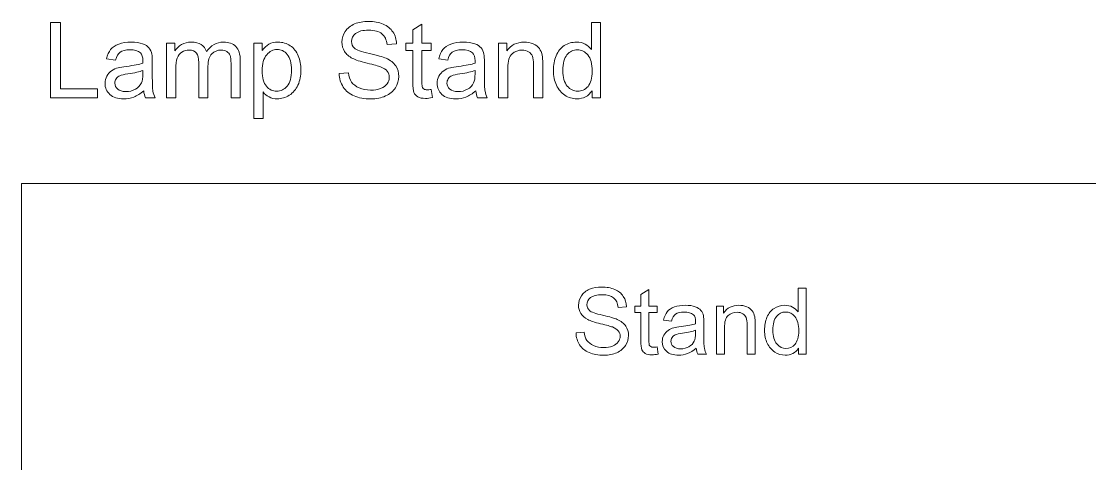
# Model space of a CAD drawing. Header units: millimetres. Extents: x -287 to 263, y -684 to 226.
# Drawn here: x -269.5 to -103, y -356.5 to -287.6 of the extents above; entities that cross this region are included whole.
import ezdxf

# ---------------------------------------------------------------- set-up
doc = ezdxf.new("R2010")
doc.units = ezdxf.units.MM
doc.header["$MEASUREMENT"] = 0
doc.layers.add('Layer 1', color=7, linetype='Continuous')

msp = doc.modelspace()

# ---------------------------------------------------------------- linework, layer by layer
at = {"layer": 'Layer 1', "lineweight": 9}
for points, knots in [([(-264.9078, -299.4961), (-264.9078, -299.4961), (-264.9078, -287.8012), (-264.9078, -287.8012), (-264.9078, -287.8012), (-264.9078, -287.8012), (-263.3562, -287.8012), (-263.3562, -287.8012), (-263.3562, -287.8012), (-263.3562, -287.8012), (-263.3562, -298.1241), (-263.3562, -298.1241), (-263.3562, -298.1241), (-263.3562, -298.1241), (-257.6067, -298.1241), (-257.6067, -298.1241), (-257.6067, -298.1241), (-257.6067, -298.1241), (-257.6067, -299.4961), (-257.6067, -299.4961), (-257.6067, -299.4961), (-257.6067, -299.4961), (-264.9078, -299.4961), (-264.9078, -299.4961)], [0, 0, 0, 0, 0.14285714, 0.14285714, 0.14285714, 0.14285714, 0.28571429, 0.28571429, 0.28571429, 0.28571429, 0.42857143, 0.42857143, 0.42857143, 0.42857143, 0.57142857, 0.57142857, 0.57142857, 0.57142857, 0.71428571, 0.71428571, 0.71428571, 0.71428571, 1, 1, 1, 1]), ([(-219.9524, -295.7394), (-219.9524, -295.7394), (-218.4987, -295.6087), (-218.4987, -295.6087), (-218.4987, -295.6087), (-218.4306, -296.1967), (-218.27, -296.6786), (-218.0168, -297.0569), (-218.0168, -297.0569), (-217.7637, -297.4326), (-217.3716, -297.7375), (-216.8408, -297.9716), (-216.8408, -297.9716), (-216.31, -298.203), (-215.7111, -298.3201), (-215.0468, -298.3201), (-215.0468, -298.3201), (-214.4561, -298.3201), (-213.9361, -298.233), (-213.4842, -298.056), (-213.4842, -298.056), (-213.0324, -297.8791), (-212.6975, -297.6368), (-212.477, -297.3292), (-212.477, -297.3292), (-212.2565, -297.0216), (-212.1449, -296.6867), (-212.1449, -296.3274), (-212.1449, -296.3274), (-212.1449, -295.9626), (-212.2511, -295.6441), (-212.4634, -295.3691), (-212.4634, -295.3691), (-212.6757, -295.0969), (-213.0269, -294.8682), (-213.5169, -294.6804), (-213.5169, -294.6804), (-213.83, -294.5606), (-214.5242, -294.3701), (-215.5994, -294.1115), (-215.5994, -294.1115), (-216.6747, -293.8528), (-217.4261, -293.6106), (-217.8562, -293.3819), (-217.8562, -293.3819), (-218.4143, -293.0879), (-218.8281, -292.7231), (-219.1003, -292.2903), (-219.1003, -292.2903), (-219.3752, -291.8574), (-219.5113, -291.3701), (-219.5113, -290.8338), (-219.5113, -290.8338), (-219.5113, -290.2404), (-219.3426, -289.6878), (-219.0077, -289.176), (-219.0077, -289.176), (-218.6729, -288.6615), (-218.1856, -288.2722), (-217.5404, -288.0054), (-217.5404, -288.0054), (-216.898, -287.7386), (-216.182, -287.6052), (-215.3953, -287.6052), (-215.3953, -287.6052), (-214.5296, -287.6052), (-213.7646, -287.7441), (-213.1031, -288.0245), (-213.1031, -288.0245), (-212.4416, -288.3021), (-211.9326, -288.7132), (-211.5759, -289.2577), (-211.5759, -289.2577), (-211.2193, -289.7994), (-211.0288, -290.4146), (-211.0015, -291.1006), (-211.0015, -291.1006), (-211.0015, -291.1006), (-212.4879, -291.215), (-212.4879, -291.215), (-212.4879, -291.215), (-212.5668, -290.4772), (-212.8363, -289.9192), (-213.2964, -289.5435), (-213.2964, -289.5435), (-213.7565, -289.1651), (-214.437, -288.9773), (-215.3354, -288.9773), (-215.3354, -288.9773), (-216.2718, -288.9773), (-216.9551, -289.1488), (-217.3825, -289.4918), (-217.3825, -289.4918), (-217.8099, -289.8348), (-218.025, -290.2486), (-218.025, -290.7331), (-218.025, -290.7331), (-218.025, -291.1524), (-217.8725, -291.4981), (-217.5704, -291.7703), (-217.5704, -291.7703), (-217.2709, -292.0398), (-216.4951, -292.3202), (-215.2374, -292.6033), (-215.2374, -292.6033), (-213.9797, -292.8892), (-213.1167, -293.1369), (-212.6485, -293.3492), (-212.6485, -293.3492), (-211.9707, -293.6623), (-211.467, -294.057), (-211.1431, -294.5389), (-211.1431, -294.5389), (-210.8191, -295.018), (-210.6585, -295.5706), (-210.6585, -296.1967), (-210.6585, -296.1967), (-210.6585, -296.8201), (-210.8355, -297.4027), (-211.1921, -297.9526), (-211.1921, -297.9526), (-211.5487, -298.5025), (-212.0578, -298.9299), (-212.7247, -299.2348), (-212.7247, -299.2348), (-213.3917, -299.5397), (-214.1403, -299.6921), (-214.9761, -299.6921), (-214.9761, -299.6921), (-216.0323, -299.6921), (-216.917, -299.5369), (-217.6303, -299.2293), (-217.6303, -299.2293), (-218.3462, -298.9217), (-218.9043, -298.4589), (-219.3099, -297.8382), (-219.3099, -297.8382), (-219.7182, -297.2203), (-219.9306, -296.5207), (-219.9524, -295.7394)], [0, 0, 0, 0, 0.02777778, 0.02777778, 0.02777778, 0.02777778, 0.05555556, 0.05555556, 0.05555556, 0.05555556, 0.08333333, 0.08333333, 0.08333333, 0.08333333, 0.11111111, 0.11111111, 0.11111111, 0.11111111, 0.13888889, 0.13888889, 0.13888889, 0.13888889, 0.16666667, 0.16666667, 0.16666667, 0.16666667, 0.19444444, 0.19444444, 0.19444444, 0.19444444, 0.22222222, 0.22222222, 0.22222222, 0.22222222, 0.25, 0.25, 0.25, 0.25, 0.27777778, 0.27777778, 0.27777778, 0.27777778, 0.30555556, 0.30555556, 0.30555556, 0.30555556, 0.33333333, 0.33333333, 0.33333333, 0.33333333, 0.36111111, 0.36111111, 0.36111111, 0.36111111, 0.38888889, 0.38888889, 0.38888889, 0.38888889, 0.41666667, 0.41666667, 0.41666667, 0.41666667, 0.44444444, 0.44444444, 0.44444444, 0.44444444, 0.47222222, 0.47222222, 0.47222222, 0.47222222, 0.5, 0.5, 0.5, 0.5, 0.52777778, 0.52777778, 0.52777778, 0.52777778, 0.55555556, 0.55555556, 0.55555556, 0.55555556, 0.58333333, 0.58333333, 0.58333333, 0.58333333, 0.61111111, 0.61111111, 0.61111111, 0.61111111, 0.63888889, 0.63888889, 0.63888889, 0.63888889, 0.66666667, 0.66666667, 0.66666667, 0.66666667, 0.69444444, 0.69444444, 0.69444444, 0.69444444, 0.72222222, 0.72222222, 0.72222222, 0.72222222, 0.75, 0.75, 0.75, 0.75, 0.77777778, 0.77777778, 0.77777778, 0.77777778, 0.80555556, 0.80555556, 0.80555556, 0.80555556, 0.83333333, 0.83333333, 0.83333333, 0.83333333, 0.86111111, 0.86111111, 0.86111111, 0.86111111, 0.88888889, 0.88888889, 0.88888889, 0.88888889, 0.91666667, 0.91666667, 0.91666667, 0.91666667, 0.94444444, 0.94444444, 0.94444444, 0.94444444, 1, 1, 1, 1]), ([(-180.553, -299.4961), (-180.553, -299.4961), (-180.553, -298.4208), (-180.553, -298.4208), (-180.553, -298.4208), (-181.0893, -299.2565), (-181.8788, -299.6758), (-182.9214, -299.6758), (-182.9214, -299.6758), (-183.5965, -299.6758), (-184.2172, -299.4907), (-184.7807, -299.1177), (-184.7807, -299.1177), (-185.3469, -298.7475), (-185.7852, -298.2275), (-186.0983, -297.5633), (-186.0983, -297.5633), (-186.4086, -296.8963), (-186.5638, -296.1314), (-186.5638, -295.2657), (-186.5638, -295.2657), (-186.5638, -294.4218), (-186.4222, -293.6568), (-186.1418, -292.9681), (-186.1418, -292.9681), (-185.8587, -292.2821), (-185.4368, -291.754), (-184.8733, -291.3892), (-184.8733, -291.3892), (-184.3125, -291.0217), (-183.6809, -290.8393), (-182.9867, -290.8393), (-182.9867, -290.8393), (-182.4749, -290.8393), (-182.0203, -290.9482), (-181.6229, -291.1632), (-181.6229, -291.1632), (-181.2254, -291.3783), (-180.9015, -291.6614), (-180.651, -292.0071), (-180.651, -292.0071), (-180.651, -292.0071), (-180.651, -287.8012), (-180.651, -287.8012), (-180.651, -287.8012), (-180.651, -287.8012), (-179.2137, -287.8012), (-179.2137, -287.8012), (-179.2137, -287.8012), (-179.2137, -287.8012), (-179.2137, -299.4961), (-179.2137, -299.4961), (-179.2137, -299.4961), (-179.2137, -299.4961), (-180.553, -299.4961), (-180.553, -299.4961)], [0, 0, 0, 0, 0.06666667, 0.06666667, 0.06666667, 0.06666667, 0.13333333, 0.13333333, 0.13333333, 0.13333333, 0.2, 0.2, 0.2, 0.2, 0.26666667, 0.26666667, 0.26666667, 0.26666667, 0.33333333, 0.33333333, 0.33333333, 0.33333333, 0.4, 0.4, 0.4, 0.4, 0.46666667, 0.46666667, 0.46666667, 0.46666667, 0.53333333, 0.53333333, 0.53333333, 0.53333333, 0.6, 0.6, 0.6, 0.6, 0.66666667, 0.66666667, 0.66666667, 0.66666667, 0.73333333, 0.73333333, 0.73333333, 0.73333333, 0.8, 0.8, 0.8, 0.8, 0.86666667, 0.86666667, 0.86666667, 0.86666667, 1, 1, 1, 1]), ([(-205.6115, -298.2139), (-205.6115, -298.2139), (-205.4155, -299.4825), (-205.4155, -299.4825), (-205.4155, -299.4825), (-205.8184, -299.5669), (-206.1804, -299.6104), (-206.4962, -299.6104), (-206.4962, -299.6104), (-207.0162, -299.6104), (-207.419, -299.5288), (-207.7076, -299.3627), (-207.7076, -299.3627), (-207.9934, -299.1967), (-208.1949, -298.9816), (-208.312, -298.7121), (-208.312, -298.7121), (-208.429, -298.4426), (-208.4862, -297.8764), (-208.4862, -297.0134), (-208.4862, -297.0134), (-208.4862, -297.0134), (-208.4862, -292.1296), (-208.4862, -292.1296), (-208.4862, -292.1296), (-208.4862, -292.1296), (-209.5479, -292.1296), (-209.5479, -292.1296), (-209.5479, -292.1296), (-209.5479, -292.1296), (-209.5479, -291.019), (-209.5479, -291.019), (-209.5479, -291.019), (-209.5479, -291.019), (-208.4862, -291.019), (-208.4862, -291.019), (-208.4862, -291.019), (-208.4862, -291.019), (-208.4862, -288.9228), (-208.4862, -288.9228), (-208.4862, -288.9228), (-208.4862, -288.9228), (-207.0488, -288.0599), (-207.0488, -288.0599), (-207.0488, -288.0599), (-207.0488, -288.0599), (-207.0488, -291.019), (-207.0488, -291.019), (-207.0488, -291.019), (-207.0488, -291.019), (-205.6115, -291.019), (-205.6115, -291.019), (-205.6115, -291.019), (-205.6115, -291.019), (-205.6115, -292.1296), (-205.6115, -292.1296), (-205.6115, -292.1296), (-205.6115, -292.1296), (-207.0488, -292.1296), (-207.0488, -292.1296), (-207.0488, -292.1296), (-207.0488, -292.1296), (-207.0488, -297.0951), (-207.0488, -297.0951), (-207.0488, -297.0951), (-207.0488, -297.5061), (-207.0243, -297.7702), (-206.9726, -297.8872), (-206.9726, -297.8872), (-206.9236, -298.0043), (-206.8419, -298.0969), (-206.7276, -298.1676), (-206.7276, -298.1676), (-206.6133, -298.2357), (-206.4499, -298.2711), (-206.2376, -298.2711), (-206.2376, -298.2711), (-206.0797, -298.2711), (-205.8701, -298.252), (-205.6115, -298.2139)], [0, 0, 0, 0, 0.04761905, 0.04761905, 0.04761905, 0.04761905, 0.0952381, 0.0952381, 0.0952381, 0.0952381, 0.14285714, 0.14285714, 0.14285714, 0.14285714, 0.19047619, 0.19047619, 0.19047619, 0.19047619, 0.23809524, 0.23809524, 0.23809524, 0.23809524, 0.28571429, 0.28571429, 0.28571429, 0.28571429, 0.33333333, 0.33333333, 0.33333333, 0.33333333, 0.38095238, 0.38095238, 0.38095238, 0.38095238, 0.42857143, 0.42857143, 0.42857143, 0.42857143, 0.47619048, 0.47619048, 0.47619048, 0.47619048, 0.52380952, 0.52380952, 0.52380952, 0.52380952, 0.57142857, 0.57142857, 0.57142857, 0.57142857, 0.61904762, 0.61904762, 0.61904762, 0.61904762, 0.66666667, 0.66666667, 0.66666667, 0.66666667, 0.71428571, 0.71428571, 0.71428571, 0.71428571, 0.76190476, 0.76190476, 0.76190476, 0.76190476, 0.80952381, 0.80952381, 0.80952381, 0.80952381, 0.85714286, 0.85714286, 0.85714286, 0.85714286, 0.9047619, 0.9047619, 0.9047619, 0.9047619, 1, 1, 1, 1]), ([(-250.4009, -298.4344), (-250.9345, -298.889), (-251.449, -299.2075), (-251.9417, -299.3954), (-251.9417, -299.3954), (-252.4344, -299.5832), (-252.9625, -299.6758), (-253.5288, -299.6758), (-253.5288, -299.6758), (-254.4598, -299.6758), (-255.1757, -299.4498), (-255.6766, -298.9952), (-255.6766, -298.9952), (-256.1775, -298.5433), (-256.428, -297.9635), (-256.428, -297.2584), (-256.428, -297.2584), (-256.428, -296.8446), (-256.3327, -296.4662), (-256.1449, -296.1232), (-256.1449, -296.1232), (-255.9543, -295.7802), (-255.7066, -295.508), (-255.4017, -295.3011), (-255.4017, -295.3011), (-255.0941, -295.0942), (-254.7511, -294.9363), (-254.3672, -294.8301), (-254.3672, -294.8301), (-254.0841, -294.7566), (-253.6567, -294.6859), (-253.0878, -294.6151), (-253.0878, -294.6151), (-251.9281, -294.479), (-251.0706, -294.3129), (-250.5234, -294.1223), (-250.5234, -294.1223), (-250.5179, -293.9263), (-250.5152, -293.8011), (-250.5152, -293.7494), (-250.5152, -293.7494), (-250.5152, -293.1668), (-250.6513, -292.7558), (-250.9236, -292.5162), (-250.9236, -292.5162), (-251.2911, -292.1923), (-251.8382, -292.0316), (-252.5624, -292.0316), (-252.5624, -292.0316), (-253.2402, -292.0316), (-253.7411, -292.1514), (-254.0623, -292.3883), (-254.0623, -292.3883), (-254.3863, -292.6251), (-254.6231, -293.0443), (-254.7783, -293.6487), (-254.7783, -293.6487), (-254.7783, -293.6487), (-256.183, -293.4527), (-256.183, -293.4527), (-256.183, -293.4527), (-256.055, -292.851), (-255.8454, -292.3638), (-255.5514, -291.9935), (-255.5514, -291.9935), (-255.2574, -291.6233), (-254.8327, -291.3402), (-254.2774, -291.1387), (-254.2774, -291.1387), (-253.7248, -290.94), (-253.0796, -290.8393), (-252.35, -290.8393), (-252.35, -290.8393), (-251.6259, -290.8393), (-251.0352, -290.9237), (-250.5806, -291.0952), (-250.5806, -291.0952), (-250.1287, -291.2667), (-249.7938, -291.479), (-249.5815, -291.7376), (-249.5815, -291.7376), (-249.3692, -291.9963), (-249.2194, -292.3229), (-249.1323, -292.7177), (-249.1323, -292.7177), (-249.086, -292.9627), (-249.0615, -293.4037), (-249.0615, -294.038), (-249.0615, -294.038), (-249.0615, -294.038), (-249.0615, -295.9435), (-249.0615, -295.9435), (-249.0615, -295.9435), (-249.0615, -297.2747), (-249.0316, -298.1159), (-248.9717, -298.4725), (-248.9717, -298.4725), (-248.9145, -298.8291), (-248.7948, -299.1694), (-248.6205, -299.4961), (-248.6205, -299.4961), (-248.6205, -299.4961), (-250.1232, -299.4961), (-250.1232, -299.4961), (-250.1232, -299.4961), (-250.2675, -299.1939), (-250.3601, -298.84), (-250.4009, -298.4344)], [0, 0, 0, 0, 0.03571429, 0.03571429, 0.03571429, 0.03571429, 0.07142857, 0.07142857, 0.07142857, 0.07142857, 0.10714286, 0.10714286, 0.10714286, 0.10714286, 0.14285714, 0.14285714, 0.14285714, 0.14285714, 0.17857143, 0.17857143, 0.17857143, 0.17857143, 0.21428571, 0.21428571, 0.21428571, 0.21428571, 0.25, 0.25, 0.25, 0.25, 0.28571429, 0.28571429, 0.28571429, 0.28571429, 0.32142857, 0.32142857, 0.32142857, 0.32142857, 0.35714286, 0.35714286, 0.35714286, 0.35714286, 0.39285714, 0.39285714, 0.39285714, 0.39285714, 0.42857143, 0.42857143, 0.42857143, 0.42857143, 0.46428571, 0.46428571, 0.46428571, 0.46428571, 0.5, 0.5, 0.5, 0.5, 0.53571429, 0.53571429, 0.53571429, 0.53571429, 0.57142857, 0.57142857, 0.57142857, 0.57142857, 0.60714286, 0.60714286, 0.60714286, 0.60714286, 0.64285714, 0.64285714, 0.64285714, 0.64285714, 0.67857143, 0.67857143, 0.67857143, 0.67857143, 0.71428571, 0.71428571, 0.71428571, 0.71428571, 0.75, 0.75, 0.75, 0.75, 0.78571429, 0.78571429, 0.78571429, 0.78571429, 0.82142857, 0.82142857, 0.82142857, 0.82142857, 0.85714286, 0.85714286, 0.85714286, 0.85714286, 0.89285714, 0.89285714, 0.89285714, 0.89285714, 0.92857143, 0.92857143, 0.92857143, 0.92857143, 1, 1, 1, 1]), ([(-246.8538, -299.4961), (-246.8538, -299.4961), (-246.8538, -291.019), (-246.8538, -291.019), (-246.8538, -291.019), (-246.8538, -291.019), (-245.5634, -291.019), (-245.5634, -291.019), (-245.5634, -291.019), (-245.5634, -291.019), (-245.5634, -292.2168), (-245.5634, -292.2168), (-245.5634, -292.2168), (-245.2994, -291.803), (-244.9455, -291.4681), (-244.5045, -291.2177), (-244.5045, -291.2177), (-244.0635, -290.9645), (-243.5626, -290.8393), (-242.9991, -290.8393), (-242.9991, -290.8393), (-242.3729, -290.8393), (-241.8584, -290.97), (-241.4582, -291.2286), (-241.4582, -291.2286), (-241.0581, -291.4899), (-240.775, -291.852), (-240.6116, -292.3202), (-240.6116, -292.3202), (-239.9365, -291.332), (-239.0627, -290.8393), (-237.9846, -290.8393), (-237.9846, -290.8393), (-237.1407, -290.8393), (-236.4901, -291.0707), (-236.0382, -291.5362), (-236.0382, -291.5362), (-235.5836, -292.0017), (-235.3549, -292.7177), (-235.3549, -293.6841), (-235.3549, -293.6841), (-235.3549, -293.6841), (-235.3549, -299.4961), (-235.3549, -299.4961), (-235.3549, -299.4961), (-235.3549, -299.4961), (-236.7923, -299.4961), (-236.7923, -299.4961), (-236.7923, -299.4961), (-236.7923, -299.4961), (-236.7923, -294.1605), (-236.7923, -294.1605), (-236.7923, -294.1605), (-236.7923, -293.5888), (-236.8413, -293.175), (-236.9338, -292.9218), (-236.9338, -292.9218), (-237.0264, -292.6687), (-237.1952, -292.4672), (-237.4429, -292.312), (-237.4429, -292.312), (-237.6879, -292.1569), (-237.9765, -292.0806), (-238.3059, -292.0806), (-238.3059, -292.0806), (-238.9048, -292.0806), (-239.4002, -292.2794), (-239.7949, -292.6741), (-239.7949, -292.6741), (-240.1897, -293.0716), (-240.3857, -293.7058), (-240.3857, -294.577), (-240.3857, -294.577), (-240.3857, -294.577), (-240.3857, -299.4961), (-240.3857, -299.4961), (-240.3857, -299.4961), (-240.3857, -299.4961), (-241.823, -299.4961), (-241.823, -299.4961), (-241.823, -299.4961), (-241.823, -299.4961), (-241.823, -293.9944), (-241.823, -293.9944), (-241.823, -293.9944), (-241.823, -293.3574), (-241.9401, -292.8783), (-242.1742, -292.5598), (-242.1742, -292.5598), (-242.4083, -292.2413), (-242.7922, -292.0806), (-243.323, -292.0806), (-243.323, -292.0806), (-243.7259, -292.0806), (-244.0988, -292.1868), (-244.4419, -292.3992), (-244.4419, -292.3992), (-244.7849, -292.6115), (-245.0326, -292.9218), (-245.1878, -293.3329), (-245.1878, -293.3329), (-245.3402, -293.7412), (-245.4164, -294.332), (-245.4164, -295.1024), (-245.4164, -295.1024), (-245.4164, -295.1024), (-245.4164, -299.4961), (-245.4164, -299.4961), (-245.4164, -299.4961), (-245.4164, -299.4961), (-246.8538, -299.4961), (-246.8538, -299.4961)], [0, 0, 0, 0, 0.03448276, 0.03448276, 0.03448276, 0.03448276, 0.06896552, 0.06896552, 0.06896552, 0.06896552, 0.10344828, 0.10344828, 0.10344828, 0.10344828, 0.13793103, 0.13793103, 0.13793103, 0.13793103, 0.17241379, 0.17241379, 0.17241379, 0.17241379, 0.20689655, 0.20689655, 0.20689655, 0.20689655, 0.24137931, 0.24137931, 0.24137931, 0.24137931, 0.27586207, 0.27586207, 0.27586207, 0.27586207, 0.31034483, 0.31034483, 0.31034483, 0.31034483, 0.34482759, 0.34482759, 0.34482759, 0.34482759, 0.37931034, 0.37931034, 0.37931034, 0.37931034, 0.4137931, 0.4137931, 0.4137931, 0.4137931, 0.44827586, 0.44827586, 0.44827586, 0.44827586, 0.48275862, 0.48275862, 0.48275862, 0.48275862, 0.51724138, 0.51724138, 0.51724138, 0.51724138, 0.55172414, 0.55172414, 0.55172414, 0.55172414, 0.5862069, 0.5862069, 0.5862069, 0.5862069, 0.62068966, 0.62068966, 0.62068966, 0.62068966, 0.65517241, 0.65517241, 0.65517241, 0.65517241, 0.68965517, 0.68965517, 0.68965517, 0.68965517, 0.72413793, 0.72413793, 0.72413793, 0.72413793, 0.75862069, 0.75862069, 0.75862069, 0.75862069, 0.79310345, 0.79310345, 0.79310345, 0.79310345, 0.82758621, 0.82758621, 0.82758621, 0.82758621, 0.86206897, 0.86206897, 0.86206897, 0.86206897, 0.89655172, 0.89655172, 0.89655172, 0.89655172, 0.93103448, 0.93103448, 0.93103448, 0.93103448, 1, 1, 1, 1]), ([(-233.2479, -302.7465), (-233.2479, -302.7465), (-233.2479, -291.019), (-233.2479, -291.019), (-233.2479, -291.019), (-233.2479, -291.019), (-231.9412, -291.019), (-231.9412, -291.019), (-231.9412, -291.019), (-231.9412, -291.019), (-231.9412, -292.1324), (-231.9412, -292.1324), (-231.9412, -292.1324), (-231.6336, -291.7023), (-231.2851, -291.3783), (-230.8958, -291.1632), (-230.8958, -291.1632), (-230.5093, -290.9482), (-230.0383, -290.8393), (-229.4857, -290.8393), (-229.4857, -290.8393), (-228.7616, -290.8393), (-228.1246, -291.0244), (-227.572, -291.3974), (-227.572, -291.3974), (-227.0193, -291.7676), (-226.6028, -292.293), (-226.3197, -292.9681), (-226.3197, -292.9681), (-226.0393, -293.6459), (-225.8978, -294.3864), (-225.8978, -295.1949), (-225.8978, -295.1949), (-225.8978, -296.0579), (-226.0529, -296.8364), (-226.3633, -297.5306), (-226.3633, -297.5306), (-226.6736, -298.2221), (-227.1255, -298.7529), (-227.719, -299.1231), (-227.719, -299.1231), (-228.3097, -299.4907), (-228.9331, -299.6758), (-229.5864, -299.6758), (-229.5864, -299.6758), (-230.0656, -299.6758), (-230.4957, -299.575), (-230.8741, -299.3736), (-230.8741, -299.3736), (-231.2552, -299.1722), (-231.5655, -298.919), (-231.8105, -298.6114), (-231.8105, -298.6114), (-231.8105, -298.6114), (-231.8105, -302.7465), (-231.8105, -302.7465), (-231.8105, -302.7465), (-231.8105, -302.7465), (-233.2479, -302.7465), (-233.2479, -302.7465)], [0, 0, 0, 0, 0.0625, 0.0625, 0.0625, 0.0625, 0.125, 0.125, 0.125, 0.125, 0.1875, 0.1875, 0.1875, 0.1875, 0.25, 0.25, 0.25, 0.25, 0.3125, 0.3125, 0.3125, 0.3125, 0.375, 0.375, 0.375, 0.375, 0.4375, 0.4375, 0.4375, 0.4375, 0.5, 0.5, 0.5, 0.5, 0.5625, 0.5625, 0.5625, 0.5625, 0.625, 0.625, 0.625, 0.625, 0.6875, 0.6875, 0.6875, 0.6875, 0.75, 0.75, 0.75, 0.75, 0.8125, 0.8125, 0.8125, 0.8125, 0.875, 0.875, 0.875, 0.875, 1, 1, 1, 1]), ([(-198.6561, -298.4344), (-199.1897, -298.889), (-199.7042, -299.2075), (-200.1969, -299.3954), (-200.1969, -299.3954), (-200.6896, -299.5832), (-201.2177, -299.6758), (-201.784, -299.6758), (-201.784, -299.6758), (-202.715, -299.6758), (-203.4309, -299.4498), (-203.9318, -298.9952), (-203.9318, -298.9952), (-204.4327, -298.5433), (-204.6832, -297.9635), (-204.6832, -297.2584), (-204.6832, -297.2584), (-204.6832, -296.8446), (-204.5879, -296.4662), (-204.4001, -296.1232), (-204.4001, -296.1232), (-204.2095, -295.7802), (-203.9618, -295.508), (-203.6569, -295.3011), (-203.6569, -295.3011), (-203.3493, -295.0942), (-203.0063, -294.9363), (-202.6224, -294.8301), (-202.6224, -294.8301), (-202.3393, -294.7566), (-201.9119, -294.6859), (-201.343, -294.6151), (-201.343, -294.6151), (-200.1833, -294.479), (-199.3258, -294.3129), (-198.7786, -294.1223), (-198.7786, -294.1223), (-198.7731, -293.9263), (-198.7704, -293.8011), (-198.7704, -293.7494), (-198.7704, -293.7494), (-198.7704, -293.1668), (-198.9065, -292.7558), (-199.1788, -292.5162), (-199.1788, -292.5162), (-199.5463, -292.1923), (-200.0934, -292.0316), (-200.8176, -292.0316), (-200.8176, -292.0316), (-201.4954, -292.0316), (-201.9963, -292.1514), (-202.3175, -292.3883), (-202.3175, -292.3883), (-202.6415, -292.6251), (-202.8783, -293.0443), (-203.0335, -293.6487), (-203.0335, -293.6487), (-203.0335, -293.6487), (-204.4382, -293.4527), (-204.4382, -293.4527), (-204.4382, -293.4527), (-204.3102, -292.851), (-204.1006, -292.3638), (-203.8066, -291.9935), (-203.8066, -291.9935), (-203.5126, -291.6233), (-203.0879, -291.3402), (-202.5326, -291.1387), (-202.5326, -291.1387), (-201.98, -290.94), (-201.3348, -290.8393), (-200.6052, -290.8393), (-200.6052, -290.8393), (-199.8811, -290.8393), (-199.2904, -290.9237), (-198.8358, -291.0952), (-198.8358, -291.0952), (-198.3839, -291.2667), (-198.049, -291.479), (-197.8367, -291.7376), (-197.8367, -291.7376), (-197.6244, -291.9963), (-197.4746, -292.3229), (-197.3875, -292.7177), (-197.3875, -292.7177), (-197.3412, -292.9627), (-197.3167, -293.4037), (-197.3167, -294.038), (-197.3167, -294.038), (-197.3167, -294.038), (-197.3167, -295.9435), (-197.3167, -295.9435), (-197.3167, -295.9435), (-197.3167, -297.2747), (-197.2868, -298.1159), (-197.2269, -298.4725), (-197.2269, -298.4725), (-197.1697, -298.8291), (-197.05, -299.1694), (-196.8757, -299.4961), (-196.8757, -299.4961), (-196.8757, -299.4961), (-198.3784, -299.4961), (-198.3784, -299.4961), (-198.3784, -299.4961), (-198.5227, -299.1939), (-198.6153, -298.84), (-198.6561, -298.4344)], [0, 0, 0, 0, 0.03571429, 0.03571429, 0.03571429, 0.03571429, 0.07142857, 0.07142857, 0.07142857, 0.07142857, 0.10714286, 0.10714286, 0.10714286, 0.10714286, 0.14285714, 0.14285714, 0.14285714, 0.14285714, 0.17857143, 0.17857143, 0.17857143, 0.17857143, 0.21428571, 0.21428571, 0.21428571, 0.21428571, 0.25, 0.25, 0.25, 0.25, 0.28571429, 0.28571429, 0.28571429, 0.28571429, 0.32142857, 0.32142857, 0.32142857, 0.32142857, 0.35714286, 0.35714286, 0.35714286, 0.35714286, 0.39285714, 0.39285714, 0.39285714, 0.39285714, 0.42857143, 0.42857143, 0.42857143, 0.42857143, 0.46428571, 0.46428571, 0.46428571, 0.46428571, 0.5, 0.5, 0.5, 0.5, 0.53571429, 0.53571429, 0.53571429, 0.53571429, 0.57142857, 0.57142857, 0.57142857, 0.57142857, 0.60714286, 0.60714286, 0.60714286, 0.60714286, 0.64285714, 0.64285714, 0.64285714, 0.64285714, 0.67857143, 0.67857143, 0.67857143, 0.67857143, 0.71428571, 0.71428571, 0.71428571, 0.71428571, 0.75, 0.75, 0.75, 0.75, 0.78571429, 0.78571429, 0.78571429, 0.78571429, 0.82142857, 0.82142857, 0.82142857, 0.82142857, 0.85714286, 0.85714286, 0.85714286, 0.85714286, 0.89285714, 0.89285714, 0.89285714, 0.89285714, 0.92857143, 0.92857143, 0.92857143, 0.92857143, 1, 1, 1, 1]), ([(-195.109, -299.4961), (-195.109, -299.4961), (-195.109, -291.019), (-195.109, -291.019), (-195.109, -291.019), (-195.109, -291.019), (-193.8186, -291.019), (-193.8186, -291.019), (-193.8186, -291.019), (-193.8186, -291.019), (-193.8186, -292.2222), (-193.8186, -292.2222), (-193.8186, -292.2222), (-193.198, -291.2994), (-192.2996, -290.8393), (-191.1263, -290.8393), (-191.1263, -290.8393), (-190.6145, -290.8393), (-190.1463, -290.9318), (-189.7189, -291.1142), (-189.7189, -291.1142), (-189.2915, -291.2966), (-188.9703, -291.5389), (-188.7579, -291.8356), (-188.7579, -291.8356), (-188.5456, -292.1324), (-188.3959, -292.4863), (-188.3115, -292.8946), (-188.3115, -292.8946), (-188.2598, -293.1614), (-188.2325, -293.6269), (-188.2325, -294.2911), (-188.2325, -294.2911), (-188.2325, -294.2911), (-188.2325, -299.4961), (-188.2325, -299.4961), (-188.2325, -299.4961), (-188.2325, -299.4961), (-189.6699, -299.4961), (-189.6699, -299.4961), (-189.6699, -299.4961), (-189.6699, -299.4961), (-189.6699, -294.3456), (-189.6699, -294.3456), (-189.6699, -294.3456), (-189.6699, -293.7603), (-189.7243, -293.322), (-189.836, -293.0334), (-189.836, -293.0334), (-189.9476, -292.7449), (-190.1463, -292.5135), (-190.4294, -292.3393), (-190.4294, -292.3393), (-190.7125, -292.1678), (-191.0474, -292.0806), (-191.4285, -292.0806), (-191.4285, -292.0806), (-192.0383, -292.0806), (-192.5637, -292.2739), (-193.0074, -292.6632), (-193.0074, -292.6632), (-193.4511, -293.0498), (-193.6716, -293.7875), (-193.6716, -294.871), (-193.6716, -294.871), (-193.6716, -294.871), (-193.6716, -299.4961), (-193.6716, -299.4961), (-193.6716, -299.4961), (-193.6716, -299.4961), (-195.109, -299.4961), (-195.109, -299.4961)], [0, 0, 0, 0, 0.05263158, 0.05263158, 0.05263158, 0.05263158, 0.10526316, 0.10526316, 0.10526316, 0.10526316, 0.15789474, 0.15789474, 0.15789474, 0.15789474, 0.21052632, 0.21052632, 0.21052632, 0.21052632, 0.26315789, 0.26315789, 0.26315789, 0.26315789, 0.31578947, 0.31578947, 0.31578947, 0.31578947, 0.36842105, 0.36842105, 0.36842105, 0.36842105, 0.42105263, 0.42105263, 0.42105263, 0.42105263, 0.47368421, 0.47368421, 0.47368421, 0.47368421, 0.52631579, 0.52631579, 0.52631579, 0.52631579, 0.57894737, 0.57894737, 0.57894737, 0.57894737, 0.63157895, 0.63157895, 0.63157895, 0.63157895, 0.68421053, 0.68421053, 0.68421053, 0.68421053, 0.73684211, 0.73684211, 0.73684211, 0.73684211, 0.78947368, 0.78947368, 0.78947368, 0.78947368, 0.84210526, 0.84210526, 0.84210526, 0.84210526, 0.89473684, 0.89473684, 0.89473684, 0.89473684, 1, 1, 1, 1]), ([(-231.9412, -295.3093), (-231.9412, -296.3954), (-231.7207, -297.1985), (-231.2824, -297.7185), (-231.2824, -297.7185), (-230.8414, -298.2384), (-230.3078, -298.4998), (-229.6817, -298.4998), (-229.6817, -298.4998), (-229.0447, -298.4998), (-228.5002, -298.2302), (-228.0484, -297.6912), (-228.0484, -297.6912), (-227.5937, -297.1522), (-227.3678, -296.3192), (-227.3678, -295.1895), (-227.3678, -295.1895), (-227.3678, -294.1115), (-227.5883, -293.3057), (-228.032, -292.7694), (-228.032, -292.7694), (-228.4757, -292.2331), (-229.0039, -291.9663), (-229.6191, -291.9663), (-229.6191, -291.9663), (-230.2289, -291.9663), (-230.7679, -292.2521), (-231.2361, -292.8211), (-231.2361, -292.8211), (-231.7071, -293.3928), (-231.9412, -294.2203), (-231.9412, -295.3093)], [0, 0, 0, 0, 0.11111111, 0.11111111, 0.11111111, 0.11111111, 0.22222222, 0.22222222, 0.22222222, 0.22222222, 0.33333333, 0.33333333, 0.33333333, 0.33333333, 0.44444444, 0.44444444, 0.44444444, 0.44444444, 0.55555556, 0.55555556, 0.55555556, 0.55555556, 0.66666667, 0.66666667, 0.66666667, 0.66666667, 0.77777778, 0.77777778, 0.77777778, 0.77777778, 1, 1, 1, 1]), ([(-185.0938, -295.2684), (-185.0938, -296.3519), (-184.8651, -297.1604), (-184.405, -297.6967), (-184.405, -297.6967), (-183.9477, -298.233), (-183.406, -298.4998), (-182.7826, -298.4998), (-182.7826, -298.4998), (-182.1537, -298.4998), (-181.6202, -298.2439), (-181.1791, -297.7321), (-181.1791, -297.7321), (-180.7409, -297.2203), (-180.5204, -296.439), (-180.5204, -295.3882), (-180.5204, -295.3882), (-180.5204, -294.234), (-180.7436, -293.3846), (-181.1928, -292.8429), (-181.1928, -292.8429), (-181.6392, -292.3011), (-182.1918, -292.0316), (-182.8479, -292.0316), (-182.8479, -292.0316), (-183.4876, -292.0316), (-184.0212, -292.2903), (-184.4513, -292.8102), (-184.4513, -292.8102), (-184.8787, -293.3302), (-185.0938, -294.1496), (-185.0938, -295.2684)], [0, 0, 0, 0, 0.11111111, 0.11111111, 0.11111111, 0.11111111, 0.22222222, 0.22222222, 0.22222222, 0.22222222, 0.33333333, 0.33333333, 0.33333333, 0.33333333, 0.44444444, 0.44444444, 0.44444444, 0.44444444, 0.55555556, 0.55555556, 0.55555556, 0.55555556, 0.66666667, 0.66666667, 0.66666667, 0.66666667, 0.77777778, 0.77777778, 0.77777778, 0.77777778, 1, 1, 1, 1]), ([(-250.5152, -295.2494), (-251.0379, -295.4617), (-251.8219, -295.6414), (-252.8673, -295.7884), (-252.8673, -295.7884), (-253.4607, -295.8728), (-253.8799, -295.968), (-254.125, -296.0742), (-254.125, -296.0742), (-254.37, -296.1804), (-254.5578, -296.3355), (-254.6912, -296.537), (-254.6912, -296.537), (-254.8246, -296.7412), (-254.8926, -296.9671), (-254.8926, -297.2176), (-254.8926, -297.2176), (-254.8926, -297.596), (-254.7484, -297.9145), (-254.4571, -298.1676), (-254.4571, -298.1676), (-254.1658, -298.4208), (-253.7411, -298.5488), (-253.183, -298.5488), (-253.183, -298.5488), (-252.6304, -298.5488), (-252.1377, -298.429), (-251.7049, -298.1867), (-251.7049, -298.1867), (-251.2747, -297.9471), (-250.9562, -297.6177), (-250.7548, -297.2012), (-250.7548, -297.2012), (-250.5996, -296.8773), (-250.5234, -296.4009), (-250.5234, -295.772), (-250.5234, -295.772), (-250.5234, -295.772), (-250.5152, -295.2494), (-250.5152, -295.2494)], [0, 0, 0, 0, 0.09090909, 0.09090909, 0.09090909, 0.09090909, 0.18181818, 0.18181818, 0.18181818, 0.18181818, 0.27272727, 0.27272727, 0.27272727, 0.27272727, 0.36363636, 0.36363636, 0.36363636, 0.36363636, 0.45454545, 0.45454545, 0.45454545, 0.45454545, 0.54545455, 0.54545455, 0.54545455, 0.54545455, 0.63636364, 0.63636364, 0.63636364, 0.63636364, 0.72727273, 0.72727273, 0.72727273, 0.72727273, 0.81818182, 0.81818182, 0.81818182, 0.81818182, 1, 1, 1, 1]), ([(-198.7704, -295.2494), (-199.2931, -295.4617), (-200.0771, -295.6414), (-201.1225, -295.7884), (-201.1225, -295.7884), (-201.7159, -295.8728), (-202.1351, -295.968), (-202.3802, -296.0742), (-202.3802, -296.0742), (-202.6252, -296.1804), (-202.813, -296.3355), (-202.9464, -296.537), (-202.9464, -296.537), (-203.0798, -296.7412), (-203.1478, -296.9671), (-203.1478, -297.2176), (-203.1478, -297.2176), (-203.1478, -297.596), (-203.0036, -297.9145), (-202.7123, -298.1676), (-202.7123, -298.1676), (-202.421, -298.4208), (-201.9963, -298.5488), (-201.4382, -298.5488), (-201.4382, -298.5488), (-200.8856, -298.5488), (-200.3929, -298.429), (-199.9601, -298.1867), (-199.9601, -298.1867), (-199.5299, -297.9471), (-199.2114, -297.6177), (-199.01, -297.2012), (-199.01, -297.2012), (-198.8548, -296.8773), (-198.7786, -296.4009), (-198.7786, -295.772), (-198.7786, -295.772), (-198.7786, -295.772), (-198.7704, -295.2494), (-198.7704, -295.2494)], [0, 0, 0, 0, 0.09090909, 0.09090909, 0.09090909, 0.09090909, 0.18181818, 0.18181818, 0.18181818, 0.18181818, 0.27272727, 0.27272727, 0.27272727, 0.27272727, 0.36363636, 0.36363636, 0.36363636, 0.36363636, 0.45454545, 0.45454545, 0.45454545, 0.45454545, 0.54545455, 0.54545455, 0.54545455, 0.54545455, 0.63636364, 0.63636364, 0.63636364, 0.63636364, 0.72727273, 0.72727273, 0.72727273, 0.72727273, 0.81818182, 0.81818182, 0.81818182, 0.81818182, 1, 1, 1, 1]), ([(-269.4627, -312.8832), (-269.4627, -312.8832), (87.7603, -312.8832), (87.7603, -312.8832), (87.7603, -312.8832), (87.7603, -312.8832), (87.7603, -561.3221), (87.7603, -561.3221), (87.7603, -561.3221), (87.7603, -561.3221), (-269.4627, -561.3221), (-269.4627, -561.3221), (-269.4627, -561.3221), (-269.4627, -561.3221), (-269.4627, -312.8832), (-269.4627, -312.8832)], [0, 0, 0, 0, 0.2, 0.2, 0.2, 0.2, 0.4, 0.4, 0.4, 0.4, 0.6, 0.6, 0.6, 0.6, 1, 1, 1, 1]), ([(-183.0456, -336.1597), (-183.0456, -336.1597), (-181.7664, -336.0447), (-181.7664, -336.0447), (-181.7664, -336.0447), (-181.7065, -336.5622), (-181.5651, -336.9862), (-181.3424, -337.3192), (-181.3424, -337.3192), (-181.1196, -337.6497), (-180.7746, -337.9181), (-180.3075, -338.1241), (-180.3075, -338.1241), (-179.8403, -338.3277), (-179.3133, -338.4307), (-178.7288, -338.4307), (-178.7288, -338.4307), (-178.2089, -338.4307), (-177.7514, -338.354), (-177.3537, -338.1983), (-177.3537, -338.1983), (-176.956, -338.0426), (-176.6614, -337.8294), (-176.4673, -337.5587), (-176.4673, -337.5587), (-176.2733, -337.288), (-176.1751, -336.9934), (-176.1751, -336.6771), (-176.1751, -336.6771), (-176.1751, -336.3561), (-176.2685, -336.0758), (-176.4554, -335.8339), (-176.4554, -335.8339), (-176.6422, -335.5943), (-176.9513, -335.3931), (-177.3825, -335.2278), (-177.3825, -335.2278), (-177.658, -335.1224), (-178.2688, -334.9547), (-179.2151, -334.7271), (-179.2151, -334.7271), (-180.1613, -334.4996), (-180.8225, -334.2863), (-181.201, -334.0851), (-181.201, -334.0851), (-181.6921, -333.8264), (-182.0562, -333.5054), (-182.2958, -333.1245), (-182.2958, -333.1245), (-182.5378, -332.7436), (-182.6575, -332.3148), (-182.6575, -331.8429), (-182.6575, -331.8429), (-182.6575, -331.3206), (-182.509, -330.8343), (-182.2144, -330.3839), (-182.2144, -330.3839), (-181.9197, -329.9312), (-181.4909, -329.5886), (-180.9231, -329.3538), (-180.9231, -329.3538), (-180.3578, -329.1191), (-179.7277, -329.0017), (-179.0354, -329.0017), (-179.0354, -329.0017), (-178.2736, -329.0017), (-177.6005, -329.1239), (-177.0183, -329.3706), (-177.0183, -329.3706), (-176.4362, -329.615), (-175.9882, -329.9767), (-175.6744, -330.4558), (-175.6744, -330.4558), (-175.3606, -330.9325), (-175.1929, -331.4739), (-175.1689, -332.0776), (-175.1689, -332.0776), (-175.1689, -332.0776), (-176.4769, -332.1782), (-176.4769, -332.1782), (-176.4769, -332.1782), (-176.5464, -331.529), (-176.7836, -331.0379), (-177.1884, -330.7073), (-177.1884, -330.7073), (-177.5933, -330.3744), (-178.1922, -330.2091), (-178.9827, -330.2091), (-178.9827, -330.2091), (-179.8068, -330.2091), (-180.4081, -330.36), (-180.7842, -330.6618), (-180.7842, -330.6618), (-181.1603, -330.9637), (-181.3495, -331.3278), (-181.3495, -331.7542), (-181.3495, -331.7542), (-181.3495, -332.1231), (-181.2154, -332.4274), (-180.9495, -332.6669), (-180.9495, -332.6669), (-180.686, -332.9041), (-180.0032, -333.1508), (-178.8965, -333.4), (-178.8965, -333.4), (-177.7897, -333.6515), (-177.0303, -333.8695), (-176.6183, -334.0564), (-176.6183, -334.0564), (-176.0218, -334.3319), (-175.5786, -334.6792), (-175.2935, -335.1032), (-175.2935, -335.1032), (-175.0084, -335.5249), (-174.8671, -336.0112), (-174.8671, -336.5622), (-174.8671, -336.5622), (-174.8671, -337.1107), (-175.0228, -337.6234), (-175.3366, -338.1073), (-175.3366, -338.1073), (-175.6505, -338.5912), (-176.0984, -338.9673), (-176.6853, -339.2356), (-176.6853, -339.2356), (-177.2723, -339.5039), (-177.931, -339.6381), (-178.6665, -339.6381), (-178.6665, -339.6381), (-179.596, -339.6381), (-180.3745, -339.5015), (-181.0022, -339.2308), (-181.0022, -339.2308), (-181.6322, -338.9601), (-182.1233, -338.5529), (-182.4803, -338.0067), (-182.4803, -338.0067), (-182.8396, -337.4629), (-183.0265, -336.8472), (-183.0456, -336.1597)], [0, 0, 0, 0, 0.02777778, 0.02777778, 0.02777778, 0.02777778, 0.05555556, 0.05555556, 0.05555556, 0.05555556, 0.08333333, 0.08333333, 0.08333333, 0.08333333, 0.11111111, 0.11111111, 0.11111111, 0.11111111, 0.13888889, 0.13888889, 0.13888889, 0.13888889, 0.16666667, 0.16666667, 0.16666667, 0.16666667, 0.19444444, 0.19444444, 0.19444444, 0.19444444, 0.22222222, 0.22222222, 0.22222222, 0.22222222, 0.25, 0.25, 0.25, 0.25, 0.27777778, 0.27777778, 0.27777778, 0.27777778, 0.30555556, 0.30555556, 0.30555556, 0.30555556, 0.33333333, 0.33333333, 0.33333333, 0.33333333, 0.36111111, 0.36111111, 0.36111111, 0.36111111, 0.38888889, 0.38888889, 0.38888889, 0.38888889, 0.41666667, 0.41666667, 0.41666667, 0.41666667, 0.44444444, 0.44444444, 0.44444444, 0.44444444, 0.47222222, 0.47222222, 0.47222222, 0.47222222, 0.5, 0.5, 0.5, 0.5, 0.52777778, 0.52777778, 0.52777778, 0.52777778, 0.55555556, 0.55555556, 0.55555556, 0.55555556, 0.58333333, 0.58333333, 0.58333333, 0.58333333, 0.61111111, 0.61111111, 0.61111111, 0.61111111, 0.63888889, 0.63888889, 0.63888889, 0.63888889, 0.66666667, 0.66666667, 0.66666667, 0.66666667, 0.69444444, 0.69444444, 0.69444444, 0.69444444, 0.72222222, 0.72222222, 0.72222222, 0.72222222, 0.75, 0.75, 0.75, 0.75, 0.77777778, 0.77777778, 0.77777778, 0.77777778, 0.80555556, 0.80555556, 0.80555556, 0.80555556, 0.83333333, 0.83333333, 0.83333333, 0.83333333, 0.86111111, 0.86111111, 0.86111111, 0.86111111, 0.88888889, 0.88888889, 0.88888889, 0.88888889, 0.91666667, 0.91666667, 0.91666667, 0.91666667, 0.94444444, 0.94444444, 0.94444444, 0.94444444, 1, 1, 1, 1]), ([(-170.4257, -338.3373), (-170.4257, -338.3373), (-170.2532, -339.4536), (-170.2532, -339.4536), (-170.2532, -339.4536), (-170.6078, -339.5279), (-170.9264, -339.5662), (-171.2043, -339.5662), (-171.2043, -339.5662), (-171.6618, -339.5662), (-172.0164, -339.4943), (-172.2703, -339.3482), (-172.2703, -339.3482), (-172.5218, -339.2021), (-172.6991, -339.0128), (-172.8021, -338.7757), (-172.8021, -338.7757), (-172.9051, -338.5385), (-172.9554, -338.0402), (-172.9554, -337.2808), (-172.9554, -337.2808), (-172.9554, -337.2808), (-172.9554, -332.9832), (-172.9554, -332.9832), (-172.9554, -332.9832), (-172.9554, -332.9832), (-173.8897, -332.9832), (-173.8897, -332.9832), (-173.8897, -332.9832), (-173.8897, -332.9832), (-173.8897, -332.0058), (-173.8897, -332.0058), (-173.8897, -332.0058), (-173.8897, -332.0058), (-172.9554, -332.0058), (-172.9554, -332.0058), (-172.9554, -332.0058), (-172.9554, -332.0058), (-172.9554, -330.1612), (-172.9554, -330.1612), (-172.9554, -330.1612), (-172.9554, -330.1612), (-171.6906, -329.4018), (-171.6906, -329.4018), (-171.6906, -329.4018), (-171.6906, -329.4018), (-171.6906, -332.0058), (-171.6906, -332.0058), (-171.6906, -332.0058), (-171.6906, -332.0058), (-170.4257, -332.0058), (-170.4257, -332.0058), (-170.4257, -332.0058), (-170.4257, -332.0058), (-170.4257, -332.9832), (-170.4257, -332.9832), (-170.4257, -332.9832), (-170.4257, -332.9832), (-171.6906, -332.9832), (-171.6906, -332.9832), (-171.6906, -332.9832), (-171.6906, -332.9832), (-171.6906, -337.3527), (-171.6906, -337.3527), (-171.6906, -337.3527), (-171.6906, -337.7144), (-171.669, -337.9468), (-171.6235, -338.0498), (-171.6235, -338.0498), (-171.5804, -338.1528), (-171.5085, -338.2343), (-171.4079, -338.2966), (-171.4079, -338.2966), (-171.3073, -338.3564), (-171.1636, -338.3876), (-170.9767, -338.3876), (-170.9767, -338.3876), (-170.8378, -338.3876), (-170.6533, -338.3708), (-170.4257, -338.3373)], [0, 0, 0, 0, 0.04761905, 0.04761905, 0.04761905, 0.04761905, 0.0952381, 0.0952381, 0.0952381, 0.0952381, 0.14285714, 0.14285714, 0.14285714, 0.14285714, 0.19047619, 0.19047619, 0.19047619, 0.19047619, 0.23809524, 0.23809524, 0.23809524, 0.23809524, 0.28571429, 0.28571429, 0.28571429, 0.28571429, 0.33333333, 0.33333333, 0.33333333, 0.33333333, 0.38095238, 0.38095238, 0.38095238, 0.38095238, 0.42857143, 0.42857143, 0.42857143, 0.42857143, 0.47619048, 0.47619048, 0.47619048, 0.47619048, 0.52380952, 0.52380952, 0.52380952, 0.52380952, 0.57142857, 0.57142857, 0.57142857, 0.57142857, 0.61904762, 0.61904762, 0.61904762, 0.61904762, 0.66666667, 0.66666667, 0.66666667, 0.66666667, 0.71428571, 0.71428571, 0.71428571, 0.71428571, 0.76190476, 0.76190476, 0.76190476, 0.76190476, 0.80952381, 0.80952381, 0.80952381, 0.80952381, 0.85714286, 0.85714286, 0.85714286, 0.85714286, 0.9047619, 0.9047619, 0.9047619, 0.9047619, 1, 1, 1, 1]), ([(-148.3743, -339.4656), (-148.3743, -339.4656), (-148.3743, -338.5193), (-148.3743, -338.5193), (-148.3743, -338.5193), (-148.8463, -339.2548), (-149.541, -339.6237), (-150.4585, -339.6237), (-150.4585, -339.6237), (-151.0526, -339.6237), (-151.5988, -339.4608), (-152.0947, -339.1326), (-152.0947, -339.1326), (-152.5929, -338.8068), (-152.9786, -338.3493), (-153.2541, -337.7647), (-153.2541, -337.7647), (-153.5272, -337.1778), (-153.6638, -336.5047), (-153.6638, -335.7429), (-153.6638, -335.7429), (-153.6638, -335.0002), (-153.5392, -334.3271), (-153.2925, -333.721), (-153.2925, -333.721), (-153.0433, -333.1173), (-152.672, -332.6526), (-152.1761, -332.3316), (-152.1761, -332.3316), (-151.6826, -332.0081), (-151.1269, -331.8476), (-150.516, -331.8476), (-150.516, -331.8476), (-150.0656, -331.8476), (-149.6655, -331.9435), (-149.3158, -332.1327), (-149.3158, -332.1327), (-148.966, -332.322), (-148.681, -332.5711), (-148.4606, -332.8754), (-148.4606, -332.8754), (-148.4606, -332.8754), (-148.4606, -329.1742), (-148.4606, -329.1742), (-148.4606, -329.1742), (-148.4606, -329.1742), (-147.1957, -329.1742), (-147.1957, -329.1742), (-147.1957, -329.1742), (-147.1957, -329.1742), (-147.1957, -339.4656), (-147.1957, -339.4656), (-147.1957, -339.4656), (-147.1957, -339.4656), (-148.3743, -339.4656), (-148.3743, -339.4656)], [0, 0, 0, 0, 0.06666667, 0.06666667, 0.06666667, 0.06666667, 0.13333333, 0.13333333, 0.13333333, 0.13333333, 0.2, 0.2, 0.2, 0.2, 0.26666667, 0.26666667, 0.26666667, 0.26666667, 0.33333333, 0.33333333, 0.33333333, 0.33333333, 0.4, 0.4, 0.4, 0.4, 0.46666667, 0.46666667, 0.46666667, 0.46666667, 0.53333333, 0.53333333, 0.53333333, 0.53333333, 0.6, 0.6, 0.6, 0.6, 0.66666667, 0.66666667, 0.66666667, 0.66666667, 0.73333333, 0.73333333, 0.73333333, 0.73333333, 0.8, 0.8, 0.8, 0.8, 0.86666667, 0.86666667, 0.86666667, 0.86666667, 1, 1, 1, 1]), ([(-164.305, -338.5313), (-164.7746, -338.9314), (-165.2273, -339.2117), (-165.6609, -339.377), (-165.6609, -339.377), (-166.0945, -339.5423), (-166.5593, -339.6237), (-167.0576, -339.6237), (-167.0576, -339.6237), (-167.8768, -339.6237), (-168.5069, -339.4249), (-168.9477, -339.0248), (-168.9477, -339.0248), (-169.3885, -338.6271), (-169.6089, -338.1169), (-169.6089, -337.4964), (-169.6089, -337.4964), (-169.6089, -337.1323), (-169.525, -336.7993), (-169.3597, -336.4975), (-169.3597, -336.4975), (-169.192, -336.1956), (-168.974, -335.9561), (-168.7057, -335.774), (-168.7057, -335.774), (-168.435, -335.5919), (-168.1332, -335.453), (-167.7954, -335.3596), (-167.7954, -335.3596), (-167.5463, -335.2949), (-167.1702, -335.2326), (-166.6695, -335.1703), (-166.6695, -335.1703), (-165.649, -335.0505), (-164.8943, -334.9044), (-164.4128, -334.7367), (-164.4128, -334.7367), (-164.408, -334.5642), (-164.4056, -334.454), (-164.4056, -334.4085), (-164.4056, -334.4085), (-164.4056, -333.8959), (-164.5254, -333.5341), (-164.765, -333.3233), (-164.765, -333.3233), (-165.0884, -333.0383), (-165.5699, -332.8969), (-166.2071, -332.8969), (-166.2071, -332.8969), (-166.8036, -332.8969), (-167.2444, -333.0023), (-167.5271, -333.2107), (-167.5271, -333.2107), (-167.8122, -333.4191), (-168.0206, -333.7881), (-168.1571, -334.3199), (-168.1571, -334.3199), (-168.1571, -334.3199), (-169.3933, -334.1474), (-169.3933, -334.1474), (-169.3933, -334.1474), (-169.2807, -333.618), (-169.0962, -333.1892), (-168.8375, -332.8634), (-168.8375, -332.8634), (-168.5788, -332.5376), (-168.205, -332.2884), (-167.7163, -332.1112), (-167.7163, -332.1112), (-167.23, -331.9363), (-166.6623, -331.8476), (-166.0203, -331.8476), (-166.0203, -331.8476), (-165.383, -331.8476), (-164.8632, -331.9219), (-164.4631, -332.0728), (-164.4631, -332.0728), (-164.0655, -332.2238), (-163.7708, -332.4106), (-163.584, -332.6382), (-163.584, -332.6382), (-163.3971, -332.8658), (-163.2653, -333.1532), (-163.1887, -333.5006), (-163.1887, -333.5006), (-163.148, -333.7162), (-163.1264, -334.1043), (-163.1264, -334.6625), (-163.1264, -334.6625), (-163.1264, -334.6625), (-163.1264, -336.3394), (-163.1264, -336.3394), (-163.1264, -336.3394), (-163.1264, -337.5108), (-163.1001, -338.251), (-163.0474, -338.5649), (-163.0474, -338.5649), (-162.997, -338.8787), (-162.8916, -339.1781), (-162.7383, -339.4656), (-162.7383, -339.4656), (-162.7383, -339.4656), (-164.0607, -339.4656), (-164.0607, -339.4656), (-164.0607, -339.4656), (-164.1876, -339.1997), (-164.2691, -338.8883), (-164.305, -338.5313)], [0, 0, 0, 0, 0.03571429, 0.03571429, 0.03571429, 0.03571429, 0.07142857, 0.07142857, 0.07142857, 0.07142857, 0.10714286, 0.10714286, 0.10714286, 0.10714286, 0.14285714, 0.14285714, 0.14285714, 0.14285714, 0.17857143, 0.17857143, 0.17857143, 0.17857143, 0.21428571, 0.21428571, 0.21428571, 0.21428571, 0.25, 0.25, 0.25, 0.25, 0.28571429, 0.28571429, 0.28571429, 0.28571429, 0.32142857, 0.32142857, 0.32142857, 0.32142857, 0.35714286, 0.35714286, 0.35714286, 0.35714286, 0.39285714, 0.39285714, 0.39285714, 0.39285714, 0.42857143, 0.42857143, 0.42857143, 0.42857143, 0.46428571, 0.46428571, 0.46428571, 0.46428571, 0.5, 0.5, 0.5, 0.5, 0.53571429, 0.53571429, 0.53571429, 0.53571429, 0.57142857, 0.57142857, 0.57142857, 0.57142857, 0.60714286, 0.60714286, 0.60714286, 0.60714286, 0.64285714, 0.64285714, 0.64285714, 0.64285714, 0.67857143, 0.67857143, 0.67857143, 0.67857143, 0.71428571, 0.71428571, 0.71428571, 0.71428571, 0.75, 0.75, 0.75, 0.75, 0.78571429, 0.78571429, 0.78571429, 0.78571429, 0.82142857, 0.82142857, 0.82142857, 0.82142857, 0.85714286, 0.85714286, 0.85714286, 0.85714286, 0.89285714, 0.89285714, 0.89285714, 0.89285714, 0.92857143, 0.92857143, 0.92857143, 0.92857143, 1, 1, 1, 1]), ([(-161.1835, -339.4656), (-161.1835, -339.4656), (-161.1835, -332.0058), (-161.1835, -332.0058), (-161.1835, -332.0058), (-161.1835, -332.0058), (-160.048, -332.0058), (-160.048, -332.0058), (-160.048, -332.0058), (-160.048, -332.0058), (-160.048, -333.0646), (-160.048, -333.0646), (-160.048, -333.0646), (-159.5018, -332.2525), (-158.7113, -331.8476), (-157.6788, -331.8476), (-157.6788, -331.8476), (-157.2284, -331.8476), (-156.8164, -331.9291), (-156.4403, -332.0896), (-156.4403, -332.0896), (-156.0642, -332.2501), (-155.7815, -332.4633), (-155.5947, -332.7244), (-155.5947, -332.7244), (-155.4078, -332.9855), (-155.276, -333.297), (-155.2018, -333.6563), (-155.2018, -333.6563), (-155.1563, -333.8911), (-155.1323, -334.3007), (-155.1323, -334.8852), (-155.1323, -334.8852), (-155.1323, -334.8852), (-155.1323, -339.4656), (-155.1323, -339.4656), (-155.1323, -339.4656), (-155.1323, -339.4656), (-156.3972, -339.4656), (-156.3972, -339.4656), (-156.3972, -339.4656), (-156.3972, -339.4656), (-156.3972, -334.9332), (-156.3972, -334.9332), (-156.3972, -334.9332), (-156.3972, -334.4181), (-156.4451, -334.0324), (-156.5433, -333.7785), (-156.5433, -333.7785), (-156.6415, -333.5246), (-156.8164, -333.3209), (-157.0655, -333.1676), (-157.0655, -333.1676), (-157.3147, -333.0167), (-157.6093, -332.94), (-157.9447, -332.94), (-157.9447, -332.94), (-158.4813, -332.94), (-158.9437, -333.1101), (-159.3342, -333.4527), (-159.3342, -333.4527), (-159.7246, -333.7929), (-159.9187, -334.4421), (-159.9187, -335.3955), (-159.9187, -335.3955), (-159.9187, -335.3955), (-159.9187, -339.4656), (-159.9187, -339.4656), (-159.9187, -339.4656), (-159.9187, -339.4656), (-161.1835, -339.4656), (-161.1835, -339.4656)], [0, 0, 0, 0, 0.05263158, 0.05263158, 0.05263158, 0.05263158, 0.10526316, 0.10526316, 0.10526316, 0.10526316, 0.15789474, 0.15789474, 0.15789474, 0.15789474, 0.21052632, 0.21052632, 0.21052632, 0.21052632, 0.26315789, 0.26315789, 0.26315789, 0.26315789, 0.31578947, 0.31578947, 0.31578947, 0.31578947, 0.36842105, 0.36842105, 0.36842105, 0.36842105, 0.42105263, 0.42105263, 0.42105263, 0.42105263, 0.47368421, 0.47368421, 0.47368421, 0.47368421, 0.52631579, 0.52631579, 0.52631579, 0.52631579, 0.57894737, 0.57894737, 0.57894737, 0.57894737, 0.63157895, 0.63157895, 0.63157895, 0.63157895, 0.68421053, 0.68421053, 0.68421053, 0.68421053, 0.73684211, 0.73684211, 0.73684211, 0.73684211, 0.78947368, 0.78947368, 0.78947368, 0.78947368, 0.84210526, 0.84210526, 0.84210526, 0.84210526, 0.89473684, 0.89473684, 0.89473684, 0.89473684, 1, 1, 1, 1]), ([(-152.3702, -335.7453), (-152.3702, -336.6987), (-152.1689, -337.4102), (-151.7641, -337.8821), (-151.7641, -337.8821), (-151.3616, -338.354), (-150.8849, -338.5888), (-150.3363, -338.5888), (-150.3363, -338.5888), (-149.7829, -338.5888), (-149.3134, -338.3636), (-148.9253, -337.9133), (-148.9253, -337.9133), (-148.5396, -337.4629), (-148.3456, -336.7754), (-148.3456, -335.8507), (-148.3456, -335.8507), (-148.3456, -334.8349), (-148.542, -334.0875), (-148.9373, -333.6108), (-148.9373, -333.6108), (-149.3302, -333.1341), (-149.8165, -332.8969), (-150.3938, -332.8969), (-150.3938, -332.8969), (-150.9568, -332.8969), (-151.4263, -333.1245), (-151.8048, -333.582), (-151.8048, -333.582), (-152.1809, -334.0396), (-152.3702, -334.7607), (-152.3702, -335.7453)], [0, 0, 0, 0, 0.11111111, 0.11111111, 0.11111111, 0.11111111, 0.22222222, 0.22222222, 0.22222222, 0.22222222, 0.33333333, 0.33333333, 0.33333333, 0.33333333, 0.44444444, 0.44444444, 0.44444444, 0.44444444, 0.55555556, 0.55555556, 0.55555556, 0.55555556, 0.66666667, 0.66666667, 0.66666667, 0.66666667, 0.77777778, 0.77777778, 0.77777778, 0.77777778, 1, 1, 1, 1]), ([(-164.4056, -335.7285), (-164.8656, -335.9153), (-165.5555, -336.0735), (-166.4754, -336.2028), (-166.4754, -336.2028), (-166.9977, -336.2771), (-167.3666, -336.3609), (-167.5822, -336.4544), (-167.5822, -336.4544), (-167.7978, -336.5478), (-167.9631, -336.6843), (-168.0805, -336.8616), (-168.0805, -336.8616), (-168.1979, -337.0413), (-168.2577, -337.2401), (-168.2577, -337.4605), (-168.2577, -337.4605), (-168.2577, -337.7935), (-168.1308, -338.0738), (-167.8745, -338.2966), (-167.8745, -338.2966), (-167.6181, -338.5193), (-167.2444, -338.6319), (-166.7533, -338.6319), (-166.7533, -338.6319), (-166.267, -338.6319), (-165.8334, -338.5265), (-165.4525, -338.3133), (-165.4525, -338.3133), (-165.074, -338.1025), (-164.7937, -337.8126), (-164.6165, -337.4461), (-164.6165, -337.4461), (-164.4799, -337.161), (-164.4128, -336.7418), (-164.4128, -336.1884), (-164.4128, -336.1884), (-164.4128, -336.1884), (-164.4056, -335.7285), (-164.4056, -335.7285)], [0, 0, 0, 0, 0.09090909, 0.09090909, 0.09090909, 0.09090909, 0.18181818, 0.18181818, 0.18181818, 0.18181818, 0.27272727, 0.27272727, 0.27272727, 0.27272727, 0.36363636, 0.36363636, 0.36363636, 0.36363636, 0.45454545, 0.45454545, 0.45454545, 0.45454545, 0.54545455, 0.54545455, 0.54545455, 0.54545455, 0.63636364, 0.63636364, 0.63636364, 0.63636364, 0.72727273, 0.72727273, 0.72727273, 0.72727273, 0.81818182, 0.81818182, 0.81818182, 0.81818182, 1, 1, 1, 1])]:
    msp.add_open_spline(points, degree=3, knots=knots, dxfattribs=at)

doc.saveas('drawing.dxf')
